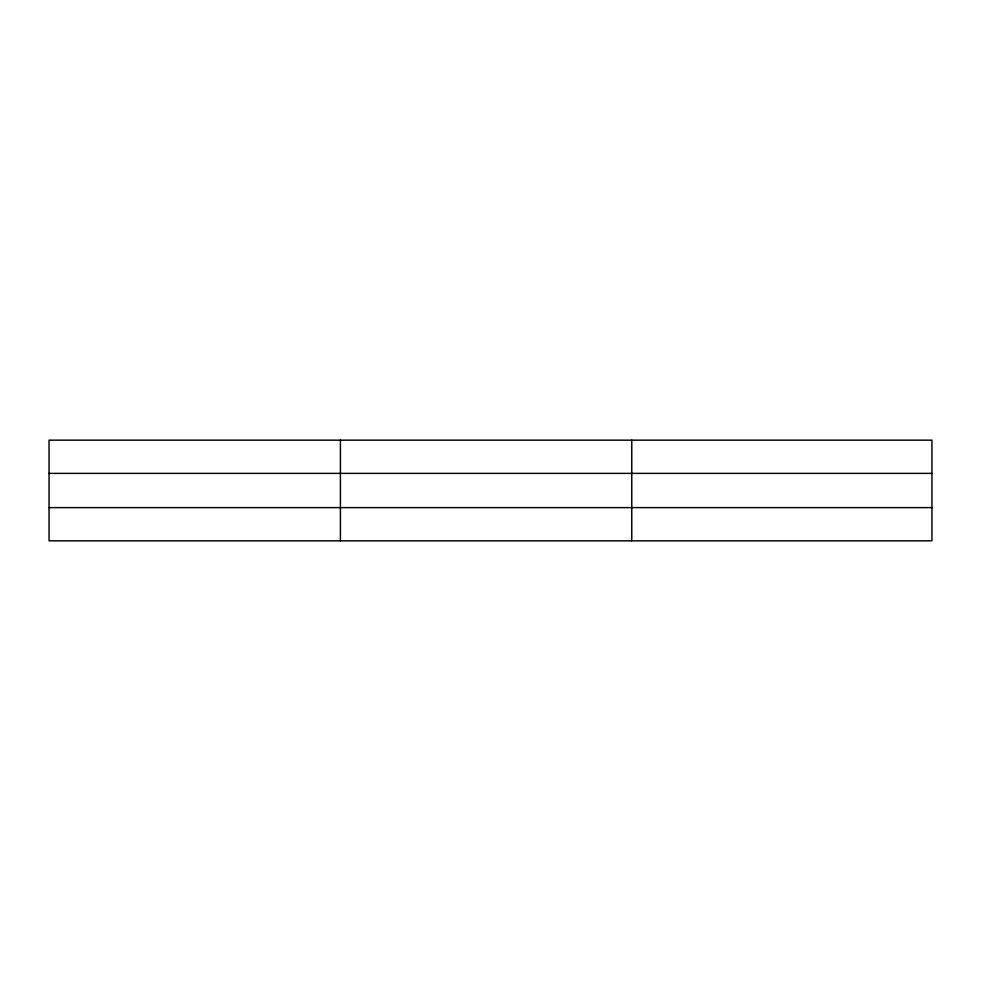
<?xml version="1.0" encoding="UTF-8"?>
<svg xmlns="http://www.w3.org/2000/svg" width="981" height="981" viewBox="0 0 981 981"><rect width="100%" height="100%" fill="white"/><g stroke="black" fill="none" stroke-linecap="round" stroke-linejoin="round"><path stroke-width="1.47" d="M340.407 440.162L340.407 540.838M631.764 440.162L631.764 540.838M931.95 507.618L931.95 540.838L49.05 540.838L49.05 440.162L931.95 440.162L931.95 507.618L49.05 507.618M49.05 473.382L931.95 473.382"/></g></svg>
